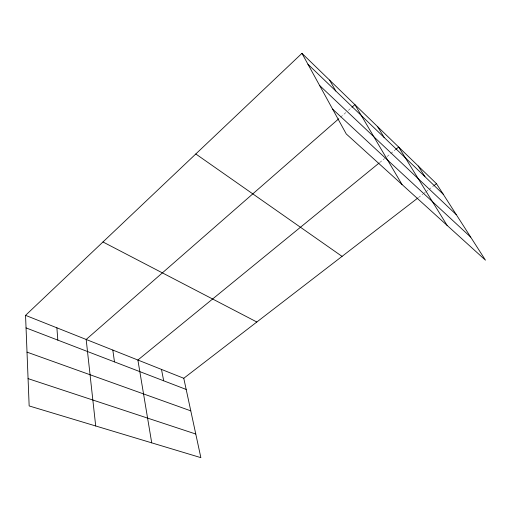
<?xml version="1.0" encoding="UTF-8"?>
<svg xmlns="http://www.w3.org/2000/svg" width="511" height="511" viewBox="0 0 511 511"><rect width="100%" height="100%" fill="white"/><g stroke="black" fill="none" stroke-linecap="round" stroke-linejoin="round"><path stroke-width="0.38" stroke-dasharray="2.56 1.92" d="M340.582 117.172L345.953 112.477M348.342 110.389L351.325 107.783M379.667 162.568L384.572 158.563M387.025 156.564L390.091 154.06M390.704 153.562L394.99 150.055M418.464 197.533L422.814 194.186M423.434 193.707L425.293 192.277M425.912 191.797L428.397 189.888M429.016 189.409L433.36 186.061"/><path stroke-width="0.77" d="M25.55 315.357L183.775 378.274L200.861 457.652L29.159 405.938L25.55 315.357L301.956 53.348L436.464 183.673L485.45 260.163L346.254 133.946L301.956 53.348M338.793 118.737L86.174 339.464L95.698 425.976M351.926 107.259L354.909 104.653L402.023 184.516M379.053 163.073L137.887 360.025L151.716 442.852M395.603 149.557L398.669 147.053L447.151 225.434M183.775 378.274L417.845 198.013M433.986 185.582L436.464 183.673M28.067 378.625L195.777 434.024M27.013 352.136L190.795 410.863M26.048 327.902L186.183 389.446M102.966 241.971L256.835 322.007M195.802 153.977L342.057 256.375M332.616 109.137L470.676 237.091M319.624 85.503L456.349 214.722M307.935 64.226L443.248 194.257M418.234 166.005L424.973 176.697M377.623 126.658L384.183 137.504M329.557 80.086L335.784 90.99M161.495 369.415L163.68 380.797M112.822 350.061L114.477 361.884M56.887 327.813L57.826 340.115"/></g></svg>
